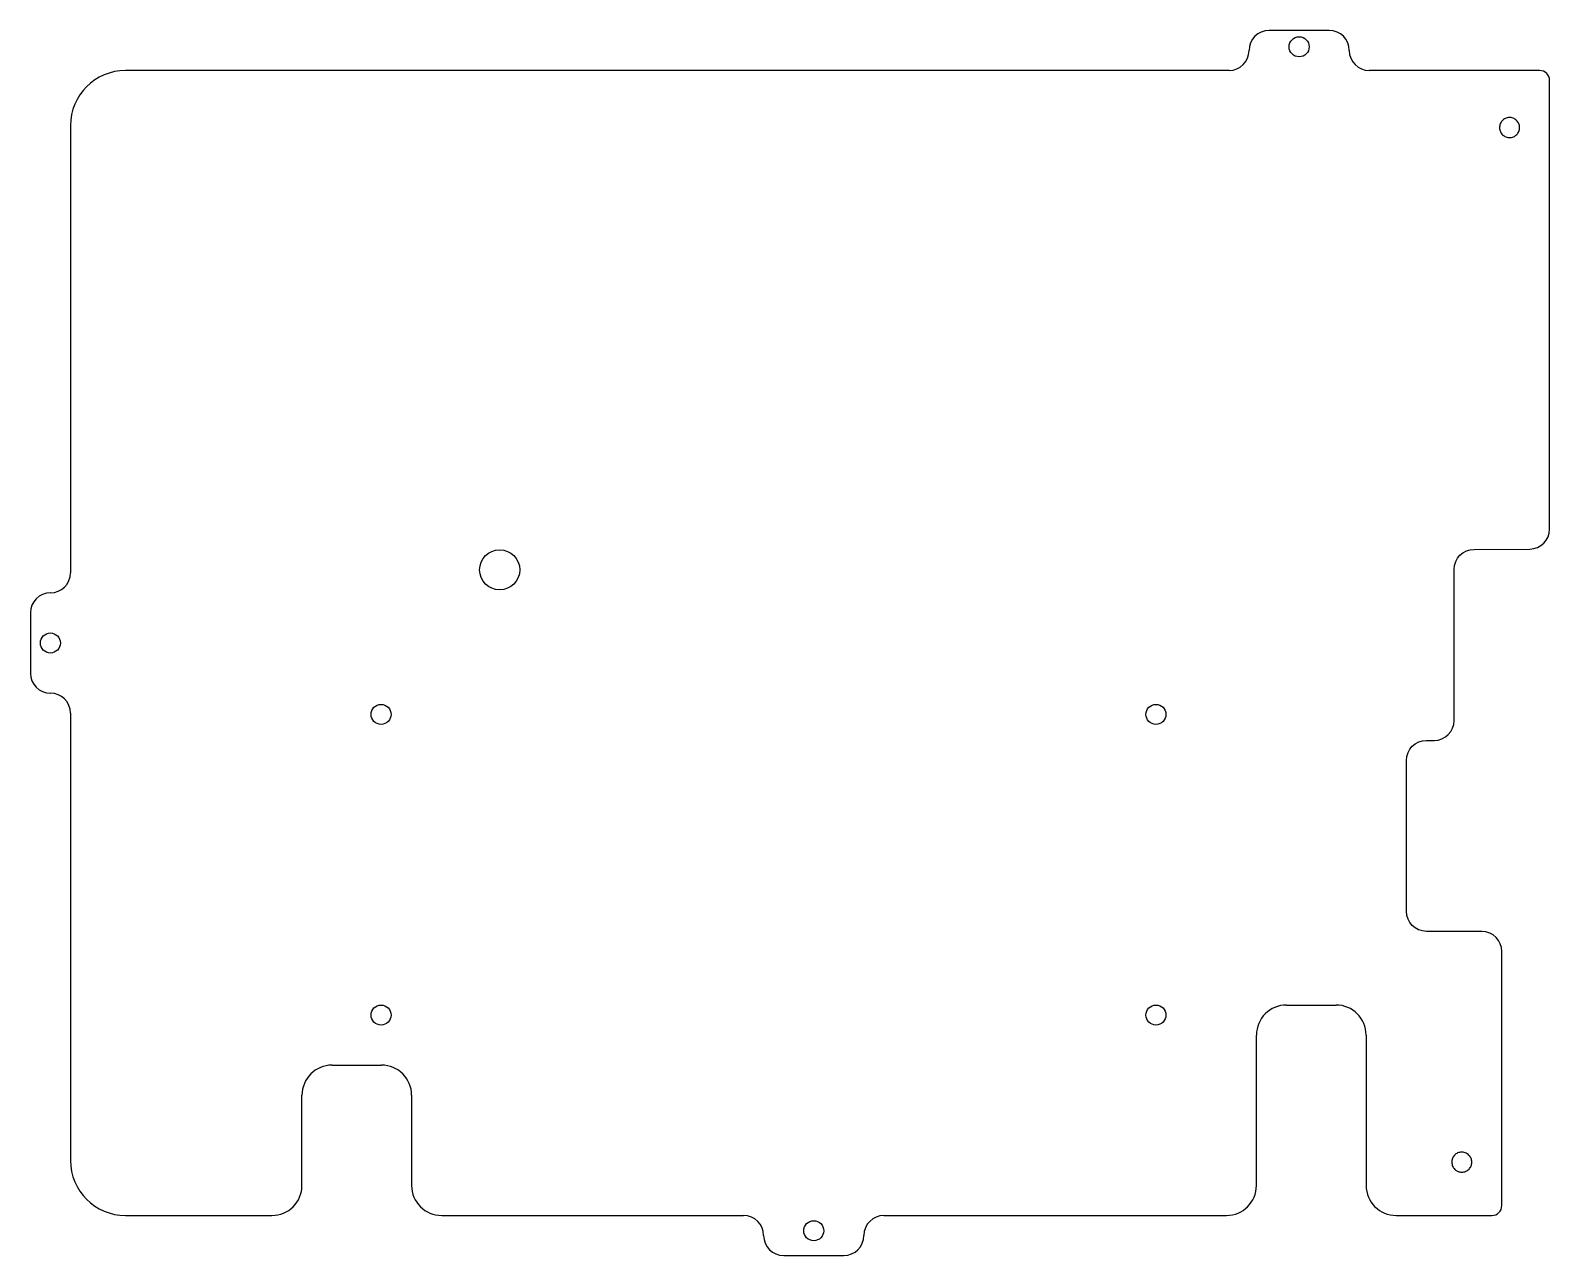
# Model space of a CAD drawing. Header units: millimetres. Extents: x -76 to 76, y -61 to 61.
import ezdxf

# ---------------------------------------------------------------- set-up
doc = ezdxf.new("R2010")
doc.units = ezdxf.units.MM
doc.layers.get('0').update_dxf_attribs({"linetype": 'CONTINUOUS'})

msp = doc.modelspace()

# ---------------------------------------------------------------- linework, layer by layer
for p, q in [((53.81, 61.12), (47.81, 61.12)), ((43.81, 57.12), (-66.31, 57.12)), ((74.81, 57.12), (57.81, 57.12)), ((75.81, 53.46), (75.81, 56.12)), ((75.81, 11.37), (75.81, 53.42)), ((75.81, 53.42), (75.81, 53.42)), ((-71.81, 51.62), (-71.81, 7)), ((68.27, 9.34), (73.82, 9.37)), ((66.28, -7.72), (66.28, 7.34)), ((-75.81, 3), (-75.81, -3)), ((-71.81, -7), (-71.81, -51.62)), ((63.52, -9.72), (64.28, -9.72)), ((61.52, -26.77), (61.52, -11.72)), ((69.05, -28.79), (63.51, -28.77)), ((71.04, -53.82), (71.04, -30.79)), ((49.55, -36.12), (54.49, -36.12)), ((46.55, -54.12), (46.55, -39.12)), ((57.49, -39.12), (57.49, -54.12)), ((-45.7, -42.12), (-40.76, -42.12)), ((-48.7, -54.12), (-48.7, -45.12)), ((-37.76, -45.12), (-37.76, -54.12)), ((71.04, -56.12), (71.04, -53.87)), ((-66.31, -57.12), (-51.7, -57.12)), ((-34.76, -57.12), (-4.63, -57.12)), ((9.37, -57.12), (43.22, -57.12)), ((43.22, -57.12), (43.55, -57.12)), ((60.49, -57.12), (70.04, -57.12)), ((-0.63, -61.12), (5.37, -61.12))]:
    msp.add_line(p, q)
for centre, radius in [((50.81, 59.49), 1), ((-28.97, 7.3), 2), ((-73.81, 0), 1), ((-40.81, -7.12), 1), ((36.52, -7.12), 1), ((-40.81, -37.12), 1), ((36.52, -37.12), 1), ((2.37, -58.64), 1)]:
    msp.add_circle(centre, radius)
for centre, radius, start, end in [((47.81, 59.12), 2, 90, 180), ((53.81, 59.12), 2, 0, 90), ((43.81, 59.12), 2, -90, 0), ((57.81, 59.12), 2, 180, 270), ((-66.31, 51.62), 5.5, 90, 180), ((74.81, 56.12), 1, 0, 90), ((-73.81, 7), 2, -90, 0), ((-73.81, 3), 2, 90, 180), ((-73.81, -3), 2, 180, 270), ((-73.81, -7), 2, 0, 90), ((49.55, -39.12), 3, 90, 180), ((54.49, -39.12), 3, 0, 90), ((-45.7, -45.12), 3, 90, 180), ((-40.76, -45.12), 3, 0, 90), ((-66.31, -51.62), 5.5, 180, 270), ((-51.7, -54.12), 3, 270, 360), ((-34.76, -54.12), 3, 180, 270), ((43.55, -54.12), 3, 270, 360), ((60.49, -54.12), 3, 180, 270), ((-4.63, -59.12), 2, 0, 90), ((9.37, -59.12), 2, 90, 180), ((70.04, -56.12), 1, 270, 360), ((-0.63, -59.12), 2, 180, 270), ((5.37, -59.12), 2, -90, 0)]:
    msp.add_arc(centre, radius, start, end)
for centre, major_axis, ratio, start_param, end_param in [((72.71, 53.19), (3.05, 0.66), 0.79991, 6.111346, 6.127307), ((67.96, -53.58), (3.04, -0.66), 0.800467, 0.153886, 0.172671)]:
    msp.add_ellipse(centre, major_axis=major_axis, ratio=ratio, start_param=start_param, end_param=end_param)
for points in [[(72.81, 51.43), (72.81, 51.43), (72.81, 51.43), (72.81, 51.3), (72.78, 51.17), (72.68, 50.93), (72.61, 50.82), (72.43, 50.64), (72.32, 50.56), (72.08, 50.46), (71.95, 50.43), (71.68, 50.43), (71.56, 50.45), (71.32, 50.55), (71.21, 50.62), (71.02, 50.8), (70.94, 50.9), (70.84, 51.15), (70.81, 51.28), (70.8, 51.54), (70.83, 51.67), (70.92, 51.91), (70.99, 52.02), (71.16, 52.21), (71.27, 52.28), (71.51, 52.4), (71.64, 52.43), (71.89, 52.43), (72.02, 52.42), (72.22, 52.34), (72.29, 52.31), (72.41, 52.23), (72.46, 52.19), (72.51, 52.14), (72.61, 52.04), (72.68, 51.93), (72.78, 51.69), (72.81, 51.56), (72.81, 51.43)], [(68.04, -51.8), (68.04, -51.8), (68.04, -51.8), (68.04, -51.93), (68.02, -52.06), (67.92, -52.3), (67.85, -52.4), (67.67, -52.59), (67.56, -52.66), (67.32, -52.77), (67.19, -52.8), (66.92, -52.8), (66.79, -52.77), (66.55, -52.68), (66.45, -52.61), (66.26, -52.43), (66.18, -52.32), (66.08, -52.08), (66.05, -51.95), (66.04, -51.69), (66.06, -51.56), (66.15, -51.32), (66.22, -51.21), (66.4, -51.02), (66.51, -50.94), (66.75, -50.83), (66.88, -50.8), (67.12, -50.79), (67.26, -50.81), (67.46, -50.88), (67.52, -50.92), (67.64, -50.99), (67.7, -51.04), (67.75, -51.09), (67.84, -51.18), (67.92, -51.29), (68.02, -51.54), (68.04, -51.67), (68.04, -51.8)]]:
    msp.add_open_spline(points, degree=3, knots=[0.0798862, 0.0798862, 0.0798862, 0.0798862, 0.0802944, 0.0802944, 0.1204269, 0.1204269, 0.1606141, 0.1606141, 0.2023785, 0.2023785, 0.2452692, 0.2452692, 0.287538, 0.287538, 0.3297273, 0.3297273, 0.3735783, 0.3735783, 0.4186103, 0.4186103, 0.4629709, 0.4629709, 0.5071108, 0.5071108, 0.5529921, 0.5529921, 0.6001113, 0.6001113, 0.6420409, 0.6420409, 0.6636841, 0.6636841, 0.6852491, 0.6852491, 0.6852491, 0.724856, 0.724856, 0.7651353, 0.7651353, 0.7651353, 0.7651353])
for points in [[(73.82, 9.37), (74.92, 9.38), (75.81, 10.27), (75.81, 11.37)], [(66.28, 7.34), (66.28, 8.44), (67.17, 9.34), (68.27, 9.34)], [(64.28, -9.72), (65.39, -9.72), (66.28, -8.82), (66.28, -7.72)], [(61.52, -11.72), (61.52, -10.61), (62.41, -9.72), (63.52, -9.72)], [(63.51, -28.77), (62.41, -28.77), (61.52, -27.88), (61.52, -26.77)], [(71.04, -30.79), (71.04, -29.68), (70.15, -28.79), (69.05, -28.79)]]:
    msp.add_open_spline(points, degree=3)

doc.saveas('drawing.dxf')
